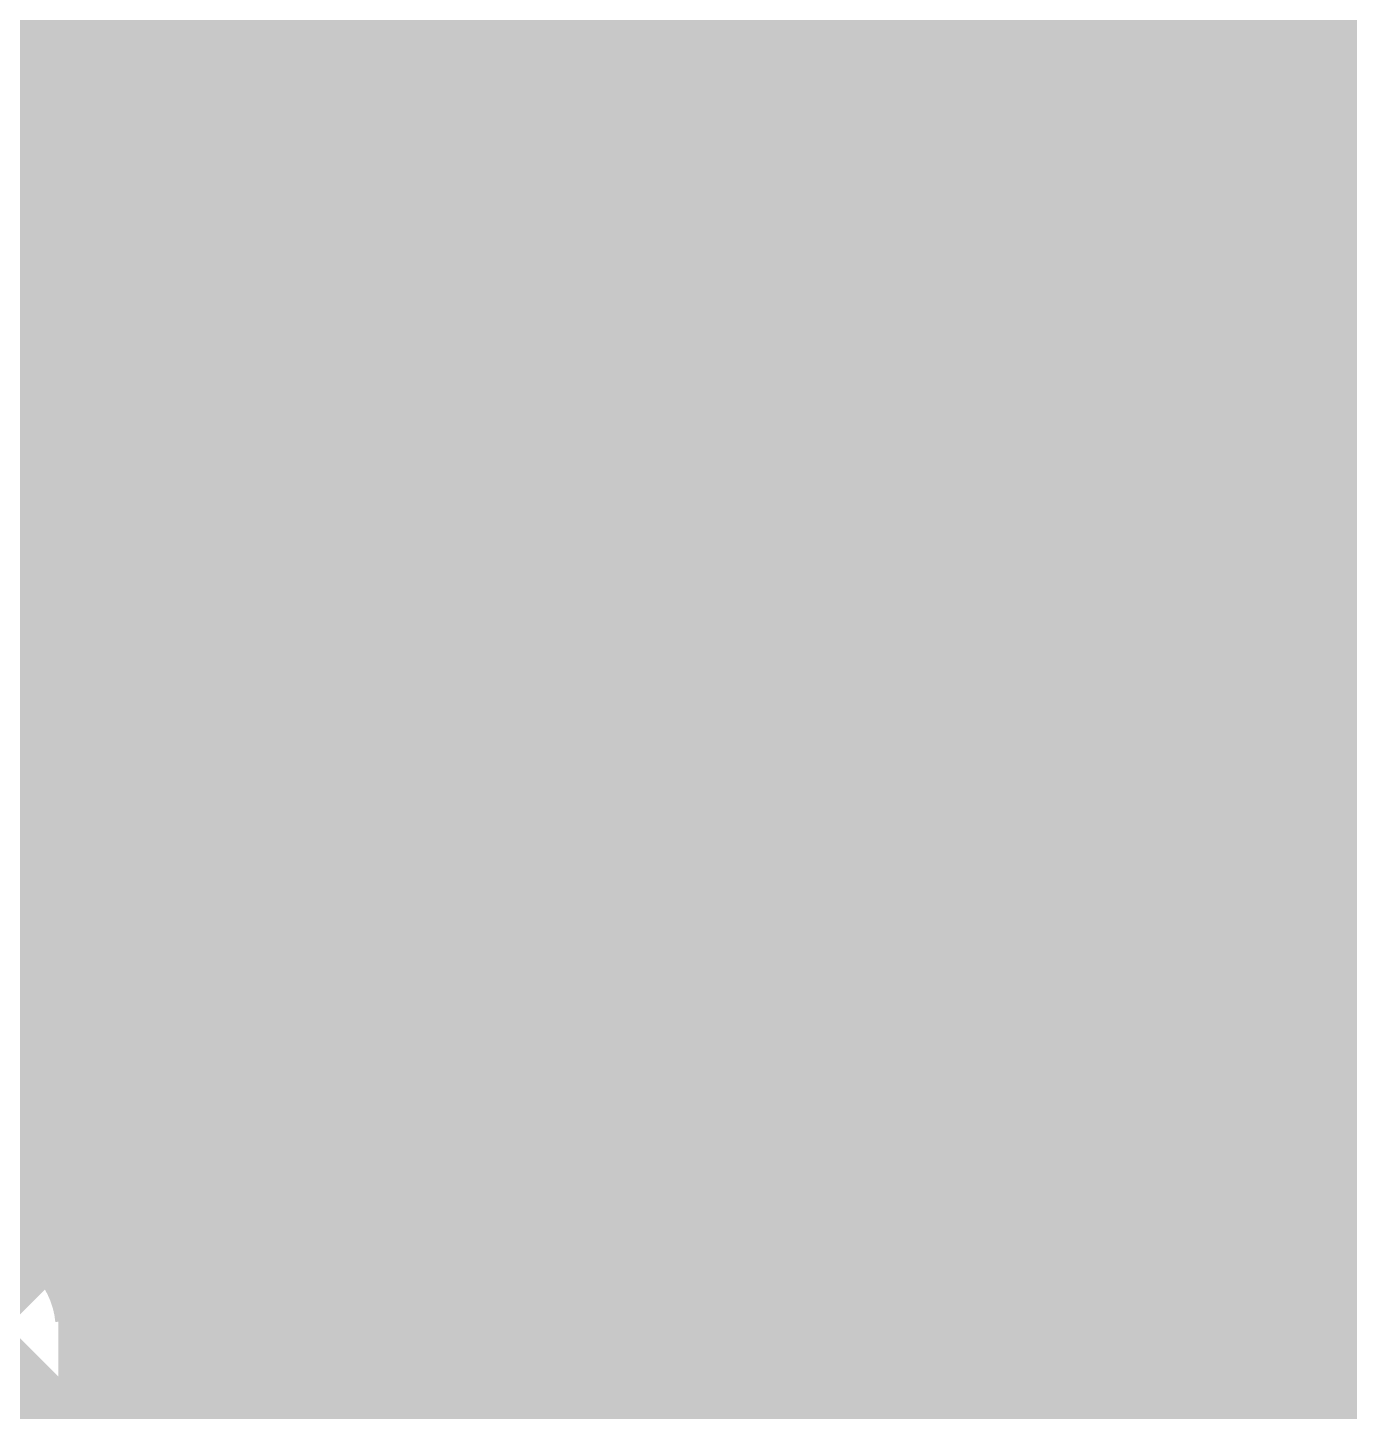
# Model space of a CAD drawing. Extents: x -11 to 221, y -93 to 178.
# Drawn here: x 28.19 to 36.64, y 55.74 to 64.58 of the extents above; entities that cross this region are included whole.
import ezdxf

# ---------------------------------------------------------------- set-up
doc = ezdxf.new("R2010")
doc.units = 0
doc.header["$MEASUREMENT"] = 0
doc.layers.get('0').update_dxf_attribs({"linetype": 'CONTINUOUS'})
for name, color, linetype in [('26-349-0_BOT', 7, 'CONTINUOUS'), ('26-349-0_DRD', 7, 'CONTINUOUS'), ('26-349-0_DRL', 2, 'CONTINUOUS'), ('26-349-0_IN1', 3, 'CONTINUOUS'), ('26-349-0_IN2', 5, 'CONTINUOUS'), ('26-349-0_SMB', 10, 'CONTINUOUS'), ('26-349-0_SMT', 14, 'CONTINUOUS'), ('26-349-0_SPT', 9, 'CONTINUOUS'), ('26-349-0_SST', 12, 'CONTINUOUS'), ('26-349-0_TOP', 11, 'CONTINUOUS'), ('THRUHOLE_TAP', 15, 'CONTINUOUS')]:
    doc.layers.add(name, color=color, linetype=linetype)

# ---------------------------------------------------------------- blocks, each defined once
blk = doc.blocks.new('ROUND_82')
at = {"const_width": 0.29972}
blk.add_lwpolyline([(-0.14986, 0, 1), (0.14986, 0, 1)], format="xyb", close=True, dxfattribs=at)
blk = doc.blocks.new('ROUND_102')
at = {"const_width": 0.10033}
blk.add_lwpolyline([(-0.050164, 0, 1), (0.050164, 0, 1)], format="xyb", close=True, dxfattribs=at)
blk = doc.blocks.new('RECTANGLE_5')
blk.add_solid([(0.63627, 0.51308), (0.63627, -0.51308), (-0.63627, 0.51308), (-0.63627, -0.51308)])
blk = doc.blocks.new('OBLONG_53')
at = {"const_width": 0.65024}
blk.add_lwpolyline([(0, 0.50038), (0, -0.50038)], dxfattribs=at)
at = {"const_width": 0.32512}
for points in [[(-0.16256, 0.50038, 1), (0.16256, 0.50038, 1)], [(-0.16256, -0.50038, 1), (0.16256, -0.50038, 1)]]:
    blk.add_lwpolyline(points, format="xyb", close=True, dxfattribs=at)
blk = doc.blocks.new('OBLONG_62')
at = {"const_width": 0.29972}
blk.add_lwpolyline([(0.44958, 0), (-0.44958, 0)], dxfattribs=at)
at = {"const_width": 0.14986}
for points in [[(-0.52451, 0, 1), (-0.37465, 0, 1)], [(0.37465, 0, 1), (0.52451, 0, 1)]]:
    blk.add_lwpolyline(points, format="xyb", close=True, dxfattribs=at)
blk = doc.blocks.new('ROUND_78')
at = {"const_width": 0.29972}
blk.add_lwpolyline([(-0.14986, 0, 1), (0.14986, 0, 1)], format="xyb", close=True, dxfattribs=at)
blk = doc.blocks.new('ROUND_88')
at = {"const_width": 0.10033}
blk.add_lwpolyline([(-0.050164, 0, 1), (0.050164, 0, 1)], format="xyb", close=True, dxfattribs=at)

msp = doc.modelspace()

# ---------------------------------------------------------------- linework, layer by layer
at = {"layer": '26-349-0_BOT'}
for points, const_width in [([(31.5468, 97.409), (31.5468, 50.61458)], 0.254), ([(31.7754, 97.409), (31.7754, 50.55108)], 0.254), ([(32.004, 97.409), (32.004, 50.35804)], 0.254), ([(32.2326, 97.409), (32.2326, 50.36312)], 0.254), ([(32.4612, 97.409), (32.4612, 50.38598)], 0.254), ([(32.6898, 97.409), (32.6898, 50.32248)], 0.254), ([(32.9184, 97.409), (32.9184, 50.12944)], 0.254), ([(33.147, 97.409), (33.147, 50.21072)], 0.254), ([(33.3756, 97.409), (33.3756, 50.4952)], 0.254), ([(33.6042, 97.409), (33.6042, 50.67046)], 0.254), ([(33.8328, 97.409), (33.8328, 50.77968)], 0.254), ([(34.0614, 97.409), (34.0614, 50.84064)], 0.254), ([(34.29, 97.409), (34.29, 50.86096)], 0.254), ([(34.5186, 97.409), (34.5186, 50.84064)], 0.254), ([(34.7472, 97.409), (34.7472, 50.77968)], 0.254), ([(34.9758, 97.409), (34.9758, 50.67046)], 0.254), ([(35.2044, 97.409), (35.2044, 50.4952)], 0.254), ([(28.1178, 75.8825), (28.1178, 56.83758)], 0.254), ([(31.3182, 75.946), (31.3182, 50.59172)], 0.254), ([(28.3464, 75.57008), (28.3464, 56.66486)], 0.254), ([(31.0896, 75.60818), (31.0896, 50.46726)], 0.254), ([(28.575, 75.35672), (28.575, 56.2356)], 0.254), ([(30.861, 75.38466), (30.861, 40.513)], 0.254), ([(28.8036, 75.20432), (28.8036, 56.007)], 0.254), ([(30.6324, 75.22464), (30.6324, 40.513)], 0.254), ([(29.0322, 75.09764), (29.0322, 55.74792)], 0.254), ([(30.4038, 75.11034), (30.4038, 40.513)], 0.254), ([(29.2608, 75.02398), (29.2608, 40.513)], 0.254), ([(30.1752, 75.03414), (30.1752, 40.513)], 0.254), ([(35.433, 75.0697), (35.433, 50.21072)], 0.254), ([(35.6616, 75.0697), (35.6616, 50.165)], 0.254), ([(35.8902, 75.0697), (35.8902, 50.4698)], 0.254), ([(36.1188, 75.0697), (36.1188, 50.65268)], 0.254), ([(36.3474, 75.0697), (36.3474, 50.76952)], 0.254), ([(36.576, 75.0697), (36.576, 50.83556)], 0.254), ([(29.4894, 74.98334), (29.4894, 40.513)], 0.254), ([(29.718, 74.97064), (29.718, 40.513)], 0.254), ([(29.9466, 74.98588), (29.9466, 40.513)], 0.254), ([(56.7563, 64.516), (23.86584, 64.516)], 0.254), ([(56.7563, 64.2874), (24.0538, 64.2874)], 0.254), ([(56.2229, 64.0588), (24.17572, 64.0588)], 0.254), ([(55.97906, 63.8302), (24.25192, 63.8302)], 0.254), ([(55.8927, 63.6016), (24.28494, 63.6016)], 0.254), ([(55.89778, 63.373), (24.28494, 63.373)], 0.254), ([(55.9943, 63.1444), (24.2443, 63.1444)], 0.254), ([(56.27878, 62.9158), (24.16556, 62.9158)], 0.254), ([(56.7563, 62.6872), (24.03602, 62.6872)], 0.254), ([(56.7563, 62.4586), (23.84044, 62.4586)], 0.254), ([(56.7563, 62.23), (23.51786, 62.23)], 0.254), ([(56.7563, 62.0014), (17.145, 62.0014)], 0.254), ([(56.7563, 61.7728), (17.145, 61.7728)], 0.254), ([(56.7563, 61.5442), (17.145, 61.5442)], 0.254), ([(56.7563, 61.3156), (17.145, 61.3156)], 0.254), ([(56.7563, 61.087), (17.145, 61.087)], 0.254), ([(56.7563, 60.8584), (17.145, 60.8584)], 0.254), ([(56.7563, 60.6298), (17.145, 60.6298)], 0.254), ([(56.7563, 60.4012), (26.2128, 60.4012)], 0.254), ([(56.7563, 60.1726), (26.36774, 60.1726)], 0.254), ([(56.7563, 59.944), (26.41092, 59.944)], 0.254), ([(56.7563, 59.7154), (26.36774, 59.7154)], 0.254), ([(56.7563, 59.4868), (26.2128, 59.4868)], 0.254), ([(56.7563, 59.2582), (17.145, 59.2582)], 0.254), ([(56.7563, 59.0296), (17.145, 59.0296)], 0.254), ([(56.7563, 58.801), (17.145, 58.801)], 0.254), ([(56.7563, 58.5724), (17.145, 58.5724)], 0.254), ([(56.7563, 58.3438), (17.145, 58.3438)], 0.254), ([(56.7563, 58.1152), (17.145, 58.1152)], 0.254), ([(56.7563, 57.8866), (17.145, 57.8866)], 0.254), ([(56.7563, 57.658), (17.145, 57.658)], 0.254), ([(56.7563, 57.4294), (17.145, 57.4294)], 0.254), ([(56.7563, 57.2008), (17.145, 57.2008)], 0.254), ([(56.7563, 56.9722), (17.145, 56.9722)], 0.254), ([(56.7563, 56.7436), (28.26766, 56.7436)], 0.254), ([(56.7563, 56.515), (28.44038, 56.515)], 0.254), ([(27.8638, 56.261), (27.8638, 56.2102), (28.575, 55.499), (28.575, 49.911)], 0.381), ([(28.49118, 56.31942), (28.93568, 55.87238)], 0.254), ([(53.76672, 56.2864), (28.5242, 56.2864)], 0.254), ([(53.55082, 56.0578), (28.7528, 56.0578)], 0.254), ([(53.47716, 55.8292), (28.97632, 55.8292)], 0.254)]:
    msp.add_lwpolyline(points, dxfattribs=dict(at, const_width=const_width))
at = {"layer": '26-349-0_BOT', "const_width": 0.254}
for points in [[(28.49118, 56.31942, 0.3872725), (27.8638, 56.89092)], [(29.0957, 55.499, 0.1989124), (28.94319, 55.86719)], [(29.0957, 55.499, 0.1989124), (28.94319, 55.86719)]]:
    msp.add_lwpolyline(points, format="xyb", dxfattribs=at)
at = {"layer": '26-349-0_DRD', "const_width": 0.254}
for points in [[(31.115, 66.929), (31.115, 64.389)], [(33.655, 66.929), (31.115, 64.389)], [(33.655, 64.389), (31.115, 66.929)], [(33.655, 64.389), (33.655, 66.929)], [(29.845, 65.532), (27.305, 62.992)], [(29.845, 62.992), (27.305, 65.532)], [(29.845, 65.532), (27.305, 62.992)], [(29.845, 62.992), (27.305, 65.532)], [(29.845, 62.992), (29.845, 65.532)], [(29.845, 62.992), (29.845, 65.532)], [(31.115, 64.389), (33.655, 64.389)], [(27.305, 62.992), (29.845, 62.992)], [(27.305, 62.992), (29.845, 62.992)], [(32.131, 62.484), (32.131, 59.944)], [(34.671, 62.484), (32.131, 62.484)], [(34.671, 62.484), (32.131, 59.944)], [(34.671, 59.944), (32.131, 62.484)], [(34.671, 59.944), (34.671, 62.484)], [(32.131, 59.944), (34.671, 59.944)], [(32.766, 59.817), (32.766, 57.277)], [(35.306, 59.817), (32.766, 59.817)], [(35.306, 59.817), (32.766, 57.277)], [(35.306, 57.277), (32.766, 59.817)], [(35.306, 57.277), (35.306, 59.817)], [(33.655, 56.388), (31.115, 58.928), (31.115, 56.388)], [(31.115, 58.928), (31.115, 56.388)], [(33.655, 58.928), (31.115, 58.928)], [(33.655, 58.928), (31.115, 56.388)], [(33.655, 58.928), (31.115, 58.928)], [(33.655, 58.928), (31.115, 56.388)], [(33.655, 56.388), (31.115, 58.928)], [(33.655, 56.388), (33.655, 58.928)], [(33.655, 56.388), (33.655, 58.928)], [(29.1338, 57.531), (26.5938, 57.531)], [(29.1338, 57.531), (26.5938, 54.991)], [(29.1338, 54.991), (26.5938, 57.531)], [(29.1338, 54.991), (29.1338, 57.531)], [(32.766, 57.277), (35.306, 57.277)], [(31.115, 56.388), (33.655, 56.388)], [(31.115, 56.388), (33.655, 56.388)]]:
    msp.add_lwpolyline(points, dxfattribs=at)
at = {"layer": '26-349-0_IN1', "const_width": 0.254}
for points in [[(27.8892, 64.008, 0.3137501), (28.575, 63.53048)], [(28.575, 63.53048, 0.3137507), (29.2608, 64.008)], [(33.401, 61.94552, 0.4142136), (32.66948, 61.214)], [(34.13252, 61.214, 0.4142136), (33.401, 61.94552)], [(32.66948, 61.214, 0.4142136), (33.401, 60.48248)], [(33.401, 60.48248, 0.4142136), (34.13252, 61.214)], [(34.036, 59.27852, 0.4142136), (33.30448, 58.547)], [(34.76752, 58.547, 0.4142136), (34.036, 59.27852)], [(33.30448, 58.547, 0.4142136), (34.036, 57.81548)], [(34.036, 57.81548, 0.4142136), (34.76752, 58.547)], [(32.385, 58.38952, 0.4142136), (31.65348, 57.658)], [(32.385, 58.38952, 0.4142136), (31.65348, 57.658)], [(33.11652, 57.658, 0.4142136), (32.385, 58.38952)], [(33.11652, 57.658, 0.4142136), (32.385, 58.38952)], [(31.65348, 57.658, 0.4142136), (32.385, 56.92648)], [(31.65348, 57.658, 0.4142136), (32.385, 56.92648)], [(32.385, 56.92648, 0.4142136), (33.11652, 57.658)], [(32.385, 56.92648, 0.4142136), (33.11652, 57.658)], [(28.59532, 56.261, 0.4142136), (27.8638, 56.99252)], [(27.8638, 55.52948, 0.4142136), (28.59532, 56.261)]]:
    msp.add_lwpolyline(points, format="xyb", dxfattribs=at)
for points in [[(29.2354, 63.94704), (29.2354, 50.22596)], [(45.212, 64.008), (29.2608, 64.008)], [(29.464, 64.008), (29.464, 42.545)], [(29.6926, 64.008), (29.6926, 42.545)], [(29.9212, 64.008), (29.9212, 42.545)], [(30.1498, 64.008), (30.1498, 42.545)], [(30.3784, 64.008), (30.3784, 42.545)], [(30.607, 64.008), (30.607, 42.545)], [(30.8356, 64.008), (30.8356, 42.545)], [(31.0642, 64.008), (31.0642, 42.545)], [(31.2928, 64.008), (31.2928, 42.545)], [(31.5214, 64.008), (31.5214, 42.545)], [(31.75, 64.008), (31.75, 58.02122)], [(31.9786, 64.008), (31.9786, 58.26506)], [(32.2072, 64.008), (32.2072, 58.36666)], [(32.4358, 64.008), (32.4358, 58.38698)], [(32.6644, 64.008), (32.6644, 58.33364)], [(32.893, 64.008), (32.893, 61.73978)], [(33.1216, 64.008), (33.1216, 61.88964)], [(33.3502, 64.008), (33.3502, 61.94298)], [(33.5788, 64.008), (33.5788, 61.92266)], [(33.8074, 64.008), (33.8074, 61.82106)], [(34.036, 64.008), (34.036, 61.57722)], [(34.2646, 64.008), (34.2646, 59.24042)], [(34.4932, 64.008), (34.4932, 59.1185)], [(34.7218, 64.008), (34.7218, 58.801)], [(34.9504, 64.008), (34.9504, 50.8)], [(35.179, 64.008), (35.179, 50.65268)], [(35.4076, 64.008), (35.4076, 50.42408)], [(35.6362, 64.008), (35.6362, 50.31994)], [(35.8648, 64.008), (35.8648, 50.58664)], [(36.0934, 64.008), (36.0934, 50.75682)], [(36.322, 64.008), (36.322, 50.86858)], [(36.5506, 64.008), (36.5506, 50.93462)], [(49.657, 63.8048), (29.1465, 63.8048)], [(28.0924, 63.71082), (28.0924, 56.95442)], [(29.0068, 63.67018), (29.0068, 50.50028)], [(28.321, 63.5762), (24.38908, 63.5762)], [(28.321, 63.5762), (28.321, 56.8325)], [(28.5496, 63.53048), (28.5496, 56.515)], [(28.7782, 63.55842), (28.7782, 50.61204)], [(49.657, 63.5762), (28.829, 63.5762)], [(49.657, 63.3476), (24.384, 63.3476)], [(49.657, 63.119), (24.34336, 63.119)], [(49.657, 62.8904), (24.26462, 62.8904)], [(49.657, 62.6618), (24.1427, 62.6618)], [(49.657, 62.4332), (23.95982, 62.4332)], [(49.657, 62.2046), (23.67788, 62.2046)], [(49.657, 61.976), (23.0124, 61.976)], [(32.90062, 61.7474), (18.034, 61.7474)], [(49.657, 61.7474), (33.90138, 61.7474)], [(32.73552, 61.5188), (18.034, 61.5188)], [(49.657, 61.5188), (34.06648, 61.5188)], [(32.67202, 61.2902), (18.034, 61.2902)], [(49.657, 61.2902), (34.12744, 61.2902)], [(32.68472, 61.0616), (18.034, 61.0616)], [(40.87114, 61.0616), (34.11728, 61.0616)], [(34.036, 60.85078), (34.036, 59.27852)], [(32.77616, 60.833), (18.034, 60.833)], [(40.65016, 60.833), (34.02584, 60.833)], [(32.893, 60.68822), (32.893, 58.18378)], [(32.99714, 60.6044), (18.034, 60.6044)], [(40.55872, 60.6044), (33.80486, 60.6044)], [(33.8074, 60.6044), (33.8074, 59.24042)], [(33.1216, 60.53836), (33.1216, 50.35804)], [(33.3502, 60.48502), (33.3502, 58.801)], [(33.5788, 60.5028), (33.5788, 59.1185)], [(40.54602, 60.3758), (18.034, 60.3758)], [(40.60952, 60.1472), (18.034, 60.1472)], [(40.77462, 59.9186), (18.034, 59.9186)], [(49.657, 59.69), (18.034, 59.69)], [(49.657, 59.4614), (18.034, 59.4614)], [(33.782, 59.2328), (18.034, 59.2328)], [(49.657, 59.2328), (34.29, 59.2328)], [(33.4645, 59.0042), (18.034, 59.0042)], [(42.74058, 59.0042), (34.6075, 59.0042)], [(33.34004, 58.7756), (18.034, 58.7756)], [(42.53992, 58.7756), (34.72942, 58.7756)], [(33.30448, 58.547), (18.034, 58.547)], [(39.38778, 58.547), (34.76752, 58.547)], [(32.07004, 58.3184), (18.034, 58.3184)], [(33.34004, 58.3184), (32.69996, 58.3184)], [(33.3502, 58.293), (33.3502, 50.6095)], [(34.7218, 58.293), (34.7218, 50.89398)], [(39.1414, 58.3184), (34.72942, 58.3184)], [(31.79318, 58.0898), (18.034, 58.0898)], [(33.4645, 58.0898), (32.97428, 58.0898)], [(39.0398, 58.0898), (34.6075, 58.0898)], [(33.5788, 57.9755), (33.5788, 50.77206)], [(34.4932, 57.9755), (34.4932, 50.94732)], [(31.68142, 57.8612), (18.034, 57.8612)], [(33.782, 57.8612), (33.08604, 57.8612)], [(33.8074, 57.85104), (33.8074, 50.87874)], [(34.2646, 57.85104), (34.2646, 50.96002)], [(39.02202, 57.8612), (34.29, 57.8612)], [(34.036, 57.81548), (34.036, 50.9397)], [(31.65348, 57.6326), (18.034, 57.6326)], [(39.07536, 57.6326), (33.11652, 57.6326)], [(31.6992, 57.404), (18.034, 57.404)], [(39.22522, 57.404), (33.0708, 57.404)], [(31.75, 57.29478), (31.75, 42.545)], [(31.83382, 57.1754), (18.034, 57.1754)], [(32.893, 57.13222), (32.893, 49.84242)], [(49.657, 57.1754), (32.93364, 57.1754)], [(31.9786, 57.0484), (31.9786, 42.545)], [(32.21228, 56.9468), (28.1178, 56.9468)], [(32.2072, 56.9468), (32.2072, 42.545)], [(49.657, 56.9468), (32.55518, 56.9468)], [(32.6644, 56.98236), (32.6644, 42.545)], [(32.4358, 56.92902), (32.4358, 42.545)], [(49.657, 56.7182), (28.4353, 56.7182)], [(49.657, 56.4896), (28.55722, 56.4896)], [(49.657, 56.261), (28.59532, 56.261)], [(28.5496, 56.007), (28.5496, 50.64252)], [(49.657, 56.0324), (28.55722, 56.0324)], [(49.657, 55.8038), (28.4353, 55.8038)], [(28.321, 55.6895), (28.321, 50.5968)]]:
    msp.add_lwpolyline(points, dxfattribs=at)
at = {"layer": '26-349-0_SMB', "const_width": 0.254}
for points in [[(28.1432, 96.647), (28.1432, 57.531)], [(28.3718, 96.647), (28.3718, 57.531)], [(28.6004, 96.647), (28.6004, 57.531)], [(28.829, 96.647), (28.829, 57.531)], [(29.0576, 96.647), (29.0576, 57.531)], [(29.2862, 96.647), (29.2862, 51.308)], [(29.5148, 96.647), (29.5148, 51.308)], [(29.7434, 96.647), (29.7434, 51.308)], [(29.972, 96.647), (29.972, 51.308)], [(30.2006, 96.647), (30.2006, 51.308)], [(30.4292, 96.647), (30.4292, 51.308)], [(30.6578, 96.647), (30.6578, 51.308)], [(30.8864, 96.647), (30.8864, 51.308)], [(31.115, 96.647), (31.115, 51.308)], [(31.3436, 96.647), (31.3436, 51.308)], [(31.5722, 96.647), (31.5722, 51.308)], [(31.8008, 96.647), (31.8008, 51.308)], [(32.0294, 96.647), (32.0294, 51.308)], [(32.258, 96.647), (32.258, 51.308)], [(32.4866, 96.647), (32.4866, 51.308)], [(32.7152, 96.647), (32.7152, 51.308)], [(32.9438, 96.647), (32.9438, 51.308)], [(33.1724, 96.647), (33.1724, 51.308)], [(33.401, 96.647), (33.401, 51.308)], [(33.6296, 96.647), (33.6296, 51.308)], [(33.8582, 96.647), (33.8582, 51.308)], [(34.0868, 96.647), (34.0868, 51.308)], [(34.3154, 96.647), (34.3154, 51.308)], [(34.544, 96.647), (34.544, 51.308)], [(34.7726, 96.647), (34.7726, 51.308)], [(35.0012, 74.041), (35.0012, 51.308)], [(35.2298, 74.041), (35.2298, 51.308)], [(35.4584, 74.041), (35.4584, 51.308)], [(35.687, 74.041), (35.687, 51.308)], [(35.9156, 74.041), (35.9156, 51.308)], [(36.1442, 74.041), (36.1442, 51.308)], [(36.3728, 74.041), (36.3728, 51.308)], [(36.6014, 74.041), (36.6014, 51.308)], [(55.626, 64.6684), (17.526, 64.6684)], [(55.626, 64.4398), (17.526, 64.4398)], [(55.626, 64.2112), (17.526, 64.2112)], [(55.626, 63.9826), (17.526, 63.9826)], [(55.626, 63.754), (17.526, 63.754)], [(55.626, 63.5254), (17.526, 63.5254)], [(55.626, 63.2968), (17.526, 63.2968)], [(55.626, 63.0682), (17.526, 63.0682)], [(55.626, 62.8396), (17.526, 62.8396)], [(55.626, 62.611), (17.526, 62.611)], [(55.626, 62.3824), (17.526, 62.3824)], [(55.626, 62.1538), (17.526, 62.1538)], [(55.626, 61.9252), (17.526, 61.9252)], [(55.626, 61.6966), (17.526, 61.6966)], [(55.626, 61.468), (17.526, 61.468)], [(55.626, 61.2394), (17.526, 61.2394)], [(55.626, 61.0108), (17.526, 61.0108)], [(55.626, 60.7822), (26.924, 60.7822)], [(55.626, 60.5536), (26.924, 60.5536)], [(55.626, 60.325), (26.924, 60.325)], [(55.626, 60.0964), (26.924, 60.0964)], [(55.626, 59.8678), (26.924, 59.8678)], [(55.626, 59.6392), (26.924, 59.6392)], [(55.626, 59.4106), (26.924, 59.4106)], [(55.626, 59.182), (26.924, 59.182)], [(55.626, 58.9534), (26.924, 58.9534)], [(55.626, 58.7248), (26.924, 58.7248)], [(55.626, 58.4962), (26.924, 58.4962)], [(55.626, 58.2676), (26.924, 58.2676)], [(55.626, 58.039), (26.924, 58.039)], [(55.626, 57.8104), (26.924, 57.8104)], [(55.626, 57.5818), (26.924, 57.5818)], [(29.21, 57.531), (26.924, 57.531)], [(29.21, 57.531), (29.21, 51.308)], [(55.626, 57.3532), (29.21, 57.3532)], [(55.626, 57.1246), (29.21, 57.1246)], [(55.626, 56.896), (29.21, 56.896)], [(51.943, 56.6674), (29.21, 56.6674)], [(51.943, 56.4388), (29.21, 56.4388)], [(51.943, 56.2102), (29.21, 56.2102)], [(51.943, 55.9816), (29.21, 55.9816)], [(51.943, 55.753), (29.21, 55.753)]]:
    msp.add_lwpolyline(points, dxfattribs=at)
at = {"layer": '26-349-0_SST'}
for points, const_width in [([(27.25166, 64.48044), (27.4193, 64.59982), (27.58948, 64.65824), (27.9273, 64.65824), (28.09748, 64.59982), (28.26766, 64.48044), (28.26766, 64.36106), (28.09748, 64.24422), (27.9273, 64.18326), (27.58948, 64.18326), (27.4193, 64.24422), (27.25166, 64.36106), (27.25166, 64.48044)], 0.1524), ([(32.91332, 64.08674), (32.91332, 64.56172), (33.5915, 64.08674), (33.75914, 64.08674), (33.92932, 64.14516), (33.92932, 64.50076), (33.75914, 64.56172)], 0.1524), ([(27.686, 64.008), (27.686, 60.452), (29.464, 60.452), (29.464, 64.008), (27.686, 64.008)], 0.1524), ([(32.004, 60.452), (32.004, 64.008), (30.226, 64.008), (30.226, 60.452), (32.004, 60.452)], 0.1524), ([(32.43834, 62.611), (32.26816, 62.67196), (32.26816, 63.02756), (32.43834, 63.08598), (33.11652, 63.08598), (33.28416, 63.02756), (33.28416, 62.67196), (33.11652, 62.611)], 0.1524), ([(32.26816, 61.89218), (32.26816, 62.1284)], 0.1524), ([(32.26816, 62.01156), (33.28416, 62.01156), (33.11652, 62.1284)], 0.1524), ([(32.77616, 61.1124), (32.77616, 61.468), (32.94634, 61.52896), (33.11652, 61.52896), (33.28416, 61.468), (33.28416, 61.1124), (33.11652, 61.05398), (32.94634, 61.05398), (32.26816, 61.2902)], 0.1524), ([(39.87546, 54.31028), (36.47948, 54.31028), (36.47948, 58.90514), (40.27678, 58.90514), (40.27678, 54.70906), (39.87546, 54.31028)], 0.20066), ([(30.85846, 57.74436), (30.61208, 57.74436)], 0.1524), ([(30.62986, 57.75452), (30.62986, 57.39638)], 0.1524), ([(30.76702, 57.78246), (30.76702, 57.37098)], 0.1524), ([(30.90418, 57.69864), (30.90418, 57.45226)], 0.1524), ([(30.94228, 57.6072), (30.52826, 57.6072)], 0.1524), ([(30.91434, 57.47004), (30.5562, 57.47004)], 0.1524), ([(30.861, 56.515), (30.861, 53.467), (25.273, 53.467), (25.273, 57.277), (30.099, 57.277), (30.861, 56.515)], 0.1524), ([(31.496, 57.023), (31.496, 53.467), (33.274, 53.467), (33.274, 57.023), (31.496, 57.023)], 0.1524), ([(33.7693, 55.95366), (33.60166, 56.01462), (33.60166, 56.37022), (33.7693, 56.42864), (34.44748, 56.42864), (34.61766, 56.37022), (34.61766, 56.01462), (34.44748, 55.95366)], 0.1524)]:
    msp.add_lwpolyline(points, dxfattribs=dict(at, const_width=const_width))
at = {"layer": '26-349-0_SST', "const_width": 0.1524}
for points in [[(30.73654, 57.785, 0.4142136), (30.52826, 57.57672)], [(30.94482, 57.57672, 0.4142136), (30.73654, 57.785)], [(30.52826, 57.57672, 0.4142136), (30.73654, 57.36844)], [(30.73654, 57.36844, 0.4142136), (30.94482, 57.57672)]]:
    msp.add_lwpolyline(points, format="xyb", dxfattribs=at)
at = {"layer": '26-349-0_TOP'}
for points, const_width in [([(33.8328, 71.22668), (33.8328, 63.8683)], 0.254), ([(34.0614, 71.22668), (34.0614, 63.8683)], 0.254), ([(31.0896, 66.41846), (31.0896, 64.65824)], 0.254), ([(31.3182, 66.41846), (31.3182, 64.42964)], 0.254), ([(31.5468, 66.41846), (31.5468, 64.20104)], 0.254), ([(31.7754, 66.41846), (31.7754, 64.19088)], 0.254), ([(32.004, 66.41846), (32.004, 64.19088)], 0.254), ([(32.2326, 66.41846), (32.2326, 63.8683)], 0.254), ([(32.4612, 66.41846), (32.4612, 63.8683)], 0.254), ([(32.6898, 66.41846), (32.6898, 63.8683)], 0.254), ([(32.9184, 66.41846), (32.9184, 63.8683)], 0.254), ([(33.147, 66.41846), (33.147, 63.8683)], 0.254), ([(33.3756, 66.41846), (33.3756, 63.8683)], 0.254), ([(33.6042, 66.41846), (33.6042, 63.8683)], 0.254), ([(34.29, 66.41846), (34.29, 63.8683)], 0.254), ([(34.5186, 66.41846), (34.5186, 63.8683)], 0.254), ([(34.7472, 66.41846), (34.7472, 63.83274)], 0.254), ([(34.9758, 66.41846), (34.9758, 63.69304)], 0.254), ([(35.12058, 66.23558), (36.7665, 64.58966)], 0.254), ([(35.2044, 66.14922), (35.2044, 63.46444)], 0.254), ([(35.433, 65.92062), (35.433, 63.23584)], 0.254), ([(35.6616, 65.69202), (35.6616, 63.00724)], 0.254), ([(30.28442, 65.46342), (31.54934, 64.1985)], 0.254), ([(35.8902, 65.46342), (35.8902, 62.77864)], 0.254), ([(36.1188, 65.23482), (36.1188, 62.55004)], 0.254), ([(31.115, 63.246), (31.115, 63.754), (29.845, 65.024), (27.686, 65.024), (26.035, 63.373), (26.035, 63.246)], 0.381), ([(36.3474, 65.00622), (36.3474, 62.32144)], 0.254), ([(36.576, 64.77762), (36.576, 62.09284)], 0.254), ([(36.85032, 64.516), (31.23184, 64.516)], 0.254), ([(29.58592, 64.4017), (27.94254, 64.4017)], 0.254), ([(28.1178, 64.4017), (28.1178, 64.19088)], 0.254), ([(28.3464, 64.4017), (28.3464, 64.19088)], 0.254), ([(28.575, 64.4017), (28.575, 64.19088)], 0.254), ([(28.8036, 64.4017), (28.8036, 64.19088)], 0.254), ([(29.0322, 64.4017), (29.0322, 64.19088)], 0.254), ([(29.2608, 64.4017), (29.2608, 64.19088)], 0.254), ([(29.4894, 64.4017), (29.4894, 64.19088)], 0.254), ([(29.58592, 64.4017), (30.04566, 63.94196)], 0.254), ([(29.70022, 64.2874), (27.82824, 64.2874)], 0.254), ([(28.575, 63.246), (28.575, 64.262)], 0.381), ([(28.575, 63.246), (28.575, 64.262)], 0.381), ([(44.86402, 64.2874), (31.46044, 64.2874)], 0.254), ([(29.718, 64.26962), (29.718, 59.66714)], 0.254), ([(29.64434, 64.19088), (27.73172, 64.19088)], 0.254), ([(28.575, 64.19088), (28.575, 63.246)], 0.254), ([(29.64434, 64.19088), (29.64434, 62.30112)], 0.254), ([(31.55696, 64.19088), (31.55443, 64.19343)], 0.254), ([(32.18434, 64.19088), (31.55696, 64.19088)], 0.254), ([(32.18434, 64.19088), (32.18434, 63.8683)], 0.254), ([(29.92882, 64.0588), (29.64434, 64.0588)], 0.254), ([(29.9466, 64.04102), (29.9466, 59.66968)], 0.254), ([(44.86402, 64.0588), (32.18434, 64.0588)], 0.254), ([(30.04566, 63.94196), (30.04566, 62.30112)], 0.254), ([(34.544, 63.8683), (32.18434, 63.8683)], 0.254), ([(30.04566, 63.8302), (29.64434, 63.8302)], 0.254), ([(44.86402, 63.8302), (34.75736, 63.8302)], 0.254), ([(34.98342, 63.68542), (38.02634, 60.6425)], 0.254), ([(30.04566, 63.6016), (29.64434, 63.6016)], 0.254), ([(44.86402, 63.6016), (35.06724, 63.6016)], 0.254), ([(30.04566, 63.373), (29.64434, 63.373)], 0.254), ([(44.86402, 63.373), (35.29584, 63.373)], 0.254), ([(27.50566, 63.246), (28.575, 63.246)], 0.254), ([(29.64434, 63.246), (28.575, 63.246)], 0.254), ([(28.575, 62.30112), (28.575, 63.246)], 0.254), ([(31.115, 63.246), (34.544, 63.246), (37.592, 60.198), (37.592, 57.785), (39.46652, 55.91048), (41.275, 55.91048)], 0.381), ([(30.04566, 63.1444), (29.64434, 63.1444)], 0.254), ([(44.86402, 63.1444), (35.52444, 63.1444)], 0.254), ([(30.04566, 62.9158), (29.64434, 62.9158)], 0.254), ([(44.86402, 62.9158), (35.75304, 62.9158)], 0.254), ([(30.04566, 62.6872), (29.64434, 62.6872)], 0.254), ([(32.18434, 62.6237), (32.18434, 62.30112)], 0.254), ([(34.28492, 62.6237), (32.18434, 62.6237)], 0.254), ([(32.2326, 62.6237), (32.2326, 57.20588)], 0.254), ([(32.4612, 62.6237), (32.4612, 57.20588)], 0.254), ([(32.6898, 62.6237), (32.6898, 57.20588)], 0.254), ([(32.9184, 62.6237), (32.9184, 57.20588)], 0.254), ([(33.147, 62.6237), (33.147, 57.20588)], 0.254), ([(33.3756, 62.6237), (33.3756, 57.20588)], 0.254), ([(33.6042, 62.6237), (33.6042, 55.2323)], 0.254), ([(33.8328, 62.6237), (33.8328, 55.2323)], 0.254), ([(34.0614, 62.6237), (34.0614, 55.2323)], 0.254), ([(34.28492, 62.6237), (36.9697, 59.93892)], 0.254), ([(34.29, 62.61862), (34.29, 55.2323)], 0.254), ([(44.86402, 62.6872), (35.98164, 62.6872)], 0.254), ([(30.04566, 62.4586), (29.64434, 62.4586)], 0.254), ([(34.45002, 62.4586), (32.18434, 62.4586)], 0.254), ([(45.8216, 62.4586), (36.21024, 62.4586)], 0.254), ([(34.5186, 62.39002), (34.5186, 58.86958)], 0.254), ([(29.64434, 62.30112), (27.50566, 62.30112)], 0.254), ([(28.1178, 62.30112), (28.1178, 62.15888)], 0.254), ([(28.3464, 62.30112), (28.3464, 62.15888)], 0.254), ([(28.575, 62.30112), (28.575, 62.15888)], 0.254), ([(28.8036, 62.30112), (28.8036, 62.15888)], 0.254), ([(29.0322, 62.30112), (29.0322, 62.15888)], 0.254), ([(29.2608, 62.30112), (29.2608, 62.15888)], 0.254), ([(29.4894, 62.30112), (29.4894, 62.15888)], 0.254), ([(32.18434, 62.30112), (30.04566, 62.30112)], 0.254), ([(30.1752, 62.30112), (30.1752, 62.15888)], 0.254), ([(30.4038, 62.30112), (30.4038, 62.15888)], 0.254), ([(30.6324, 62.30112), (30.6324, 62.15888)], 0.254), ([(30.861, 62.30112), (30.861, 62.15888)], 0.254), ([(31.0896, 62.30112), (31.0896, 62.15888)], 0.254), ([(31.3182, 62.30112), (31.3182, 62.15888)], 0.254), ([(31.5468, 62.30112), (31.5468, 62.15888)], 0.254), ([(31.7754, 62.30112), (31.7754, 62.15888)], 0.254), ([(32.004, 62.30112), (32.004, 62.15888)], 0.254), ([(34.67862, 62.23), (24.37384, 62.23)], 0.254), ([(45.8216, 62.23), (36.43884, 62.23)], 0.254), ([(29.64434, 62.15888), (27.50566, 62.15888)], 0.254), ([(29.64434, 62.15888), (29.64434, 60.26912)], 0.254), ([(30.04566, 62.15888), (30.04566, 60.26912)], 0.254), ([(32.18434, 62.15888), (30.04566, 62.15888)], 0.254), ([(31.115, 62.15888), (31.115, 61.214)], 0.254), ([(32.18434, 62.15888), (32.18434, 60.26912)], 0.254), ([(34.7472, 62.16142), (34.7472, 59.04484)], 0.254), ([(30.04566, 62.0014), (29.64434, 62.0014)], 0.254), ([(34.90722, 62.0014), (32.18434, 62.0014)], 0.254), ([(45.8216, 62.0014), (36.66744, 62.0014)], 0.254), ([(34.9758, 61.93282), (34.9758, 59.09056)], 0.254), ([(30.04566, 61.7728), (29.64434, 61.7728)], 0.254), ([(35.13582, 61.7728), (32.18434, 61.7728)], 0.254), ([(35.2044, 61.70422), (35.2044, 59.09056)], 0.254), ([(30.04566, 61.5442), (29.64434, 61.5442)], 0.254), ([(35.36442, 61.5442), (32.18434, 61.5442)], 0.254), ([(35.433, 61.47562), (35.433, 59.09056)], 0.254), ([(30.04566, 61.3156), (29.64434, 61.3156)], 0.254), ([(35.59302, 61.3156), (32.18434, 61.3156)], 0.254), ([(28.575, 61.214), (28.575, 58.42)], 0.381), ([(29.845, 58.42), (29.845, 59.817), (31.115, 61.087), (31.115, 61.214)], 0.381), ([(30.04566, 61.214), (31.115, 61.214)], 0.254), ([(33.401, 61.214), (31.115, 61.214)], 0.381), ([(32.18434, 61.214), (31.115, 61.214)], 0.254), ([(31.115, 60.26912), (31.115, 61.214)], 0.254), ([(35.6616, 61.24702), (35.6616, 59.09056)], 0.254), ([(30.04566, 61.087), (29.64434, 61.087)], 0.254), ([(35.82162, 61.087), (32.18434, 61.087)], 0.254), ([(35.8902, 61.01842), (35.8902, 59.09056)], 0.254), ([(30.04566, 60.8584), (29.64434, 60.8584)], 0.254), ([(36.05022, 60.8584), (32.18434, 60.8584)], 0.254), ([(36.1188, 60.78982), (36.1188, 59.03722)], 0.254), ([(30.04566, 60.6298), (29.64434, 60.6298)], 0.254), ([(36.27882, 60.6298), (32.18434, 60.6298)], 0.254), ([(36.3474, 60.56122), (36.3474, 58.84672)], 0.254), ([(30.04566, 60.4012), (29.64434, 60.4012)], 0.254), ([(36.50742, 60.4012), (32.18434, 60.4012)], 0.254), ([(36.576, 60.33262), (36.576, 50.9397)], 0.254), ([(29.64434, 60.26912), (29.1973, 60.26912)], 0.254), ([(29.1973, 60.26912), (29.1973, 59.34964)], 0.254), ([(29.2608, 60.26912), (29.2608, 59.40044)], 0.254), ([(29.4894, 60.26912), (29.4894, 59.5884)], 0.254), ([(32.18434, 60.26912), (30.04566, 60.26912)], 0.254), ([(30.1752, 60.26912), (30.1752, 59.6011)], 0.254), ([(30.4038, 60.26912), (30.4038, 59.43092)], 0.254), ([(30.6324, 60.26912), (30.6324, 51.72964)], 0.254), ([(30.861, 60.26912), (30.861, 51.50104)], 0.254), ([(31.0896, 60.26912), (31.0896, 51.27244)], 0.254), ([(31.3182, 60.26912), (31.3182, 51.04384)], 0.254), ([(31.5468, 60.26912), (31.5468, 57.20588)], 0.254), ([(31.7754, 60.26912), (31.7754, 57.20588)], 0.254), ([(32.004, 60.26912), (32.004, 57.20588)], 0.254), ([(36.73602, 60.1726), (29.1973, 60.1726)], 0.254), ([(36.96462, 59.944), (29.1973, 59.944)], 0.254), ([(36.9697, 59.7154), (29.1973, 59.7154)], 0.254), ([(29.845, 59.6773), (29.845, 58.42)], 0.254), ([(29.34208, 59.4868), (29.1973, 59.4868)], 0.254), ([(36.9697, 59.4868), (30.34538, 59.4868)], 0.254), ([(36.9697, 59.2582), (30.52064, 59.2582)], 0.254), ([(35.87496, 59.09056), (34.9758, 59.09056)], 0.254), ([(35.42538, 59.09056), (35.42538, 58.5089)], 0.254), ([(34.71418, 59.0296), (30.59176, 59.0296)], 0.254), ([(36.9697, 59.0296), (36.13404, 59.0296)], 0.254), ([(30.60192, 58.92038), (30.60192, 57.91962)], 0.254), ([(34.47034, 58.801), (30.60192, 58.801)], 0.254), ([(36.9697, 58.801), (36.37788, 58.801)], 0.254), ([(34.39668, 58.5724), (30.60192, 58.5724)], 0.254), ([(35.42538, 58.5089), (34.036, 58.5089), (34.036, 58.547)], 0.381), ([(35.42538, 56.56072), (34.036, 56.56072), (34.036, 57.20842), (35.42538, 57.20842), (34.036, 57.20842), (34.036, 57.85866), (35.42538, 57.85866), (34.036, 57.85866), (34.036, 58.5089), (35.42538, 58.5089)], 0.381), ([(36.9697, 58.5724), (36.45154, 58.5724)], 0.254), ([(27.305, 52.324), (27.305, 54.356), (28.575, 55.626), (28.575, 58.42)], 0.381), ([(34.39414, 58.5089), (35.42538, 58.5089)], 0.254), ([(36.45662, 58.5089), (35.42538, 58.5089)], 0.254), ([(29.845, 57.1627), (29.845, 58.42)], 0.254), ([(30.60192, 58.42), (29.845, 58.42)], 0.254), ([(34.417, 58.3438), (30.60192, 58.3438)], 0.254), ([(36.9697, 58.3438), (36.43122, 58.3438)], 0.254), ([(34.45256, 58.1152), (30.60192, 58.1152)], 0.254), ([(36.9697, 58.1152), (36.39566, 58.1152)], 0.254), ([(34.39414, 57.8866), (30.59938, 57.8866)], 0.254), ([(34.39414, 57.85866), (35.42538, 57.85866)], 0.254), ([(36.45662, 57.85866), (35.42538, 57.85866)], 0.254), ([(36.9697, 57.8866), (36.45408, 57.8866)], 0.254), ([(34.4297, 57.658), (30.55366, 57.658)], 0.254), ([(32.385, 57.658), (32.385, 56.261), (32.385, 57.658)], 0.381), ([(36.9824, 57.658), (36.41852, 57.658)], 0.254), ([(29.1973, 57.48782), (29.1973, 55.626)], 0.254), ([(29.26842, 57.4294), (29.1973, 57.4294)], 0.254), ([(29.2608, 57.43956), (29.2608, 53.30444)], 0.254), ([(30.4038, 57.40908), (30.4038, 53.33492)], 0.254), ([(34.43732, 57.4294), (30.42158, 57.4294)], 0.254), ([(37.08146, 57.4294), (36.4109, 57.4294)], 0.254), ([(29.4894, 57.2516), (29.4894, 53.4924)], 0.254), ([(30.1752, 57.2389), (30.1752, 53.5051)], 0.254), ([(29.60878, 57.2008), (29.1973, 57.2008)], 0.254), ([(29.718, 57.17286), (29.718, 53.57114)], 0.254), ([(29.9466, 57.17032), (29.9466, 53.57368)], 0.254), ([(34.39414, 57.2008), (30.08122, 57.2008)], 0.254), ([(31.31566, 57.20588), (31.31566, 55.31612)], 0.254), ([(33.45434, 57.20588), (31.31566, 57.20588)], 0.254), ([(32.385, 57.20588), (32.385, 56.261)], 0.254), ([(33.45434, 57.20588), (33.45434, 55.31612)], 0.254), ([(34.39414, 57.20842), (35.42538, 57.20842)], 0.254), ([(36.45662, 57.20842), (35.42538, 57.20842)], 0.254), ([(37.29482, 57.2008), (36.45408, 57.2008)], 0.254), ([(31.31566, 56.9722), (29.1973, 56.9722)], 0.254), ([(34.4424, 56.9722), (33.45434, 56.9722)], 0.254), ([(37.52342, 56.9722), (36.40582, 56.9722)], 0.254), ([(31.31566, 56.7436), (29.1973, 56.7436)], 0.254), ([(34.42208, 56.7436), (33.45434, 56.7436)], 0.254), ([(37.75202, 56.7436), (36.42614, 56.7436)], 0.254), ([(31.31566, 56.515), (29.1973, 56.515)], 0.254), ([(34.39414, 56.515), (33.45434, 56.515)], 0.254), ([(34.39414, 56.56072), (35.42538, 56.56072)], 0.254), ([(36.45662, 56.56072), (35.42538, 56.56072)], 0.254), ([(37.98062, 56.515), (36.45408, 56.515)], 0.254), ([(31.31566, 56.2864), (29.1973, 56.2864)], 0.254), ([(31.31566, 56.261), (32.385, 56.261)], 0.254), ([(33.45434, 56.261), (32.385, 56.261)], 0.254), ([(32.385, 55.31612), (32.385, 56.261)], 0.254), ([(34.46018, 56.2864), (33.45434, 56.2864)], 0.254), ([(38.20922, 56.2864), (36.38804, 56.2864)], 0.254), ([(31.31566, 56.0578), (29.1973, 56.0578)], 0.254), ([(34.41192, 56.0578), (33.45434, 56.0578)], 0.254), ([(38.43782, 56.0578), (36.4363, 56.0578)], 0.254), ([(31.31566, 55.8292), (29.1973, 55.8292)], 0.254), ([(34.39922, 55.8292), (33.45434, 55.8292)], 0.254), ([(38.66642, 55.8292), (36.449, 55.8292)], 0.254)]:
    msp.add_lwpolyline(points, dxfattribs=dict(at, const_width=const_width))
at = {"layer": '26-349-0_TOP', "const_width": 0.254}
for points in [[(34.98342, 63.68542, 0.1989124), (34.544, 63.86743)], [(29.845, 59.6773, 0.2542319), (29.20978, 59.332)], [(30.60192, 58.92038, 0.4142136), (29.845, 59.6773)], [(34.9758, 59.09056, 0.4142136), (34.39414, 58.5089)], [(36.45662, 58.5089, 0.4142136), (35.87496, 59.09056)], [(34.39414, 58.5089, 0.1493062), (34.4934, 58.18391)], [(36.35502, 58.18378, 0.1499318), (36.45475, 58.5089)], [(34.4932, 58.18378, 0.1493061), (34.3939, 57.85866)], [(36.45662, 57.85866, 0.1499314), (36.35657, 58.18483)], [(29.845, 57.1627, 0.4142136), (30.60192, 57.91962)], [(34.39414, 57.85866, 0.1493062), (34.4934, 57.53367)], [(36.35502, 57.53354, 0.1499318), (36.45475, 57.85866)], [(29.21, 57.50814, 0.2542313), (29.845, 57.16296)], [(34.4932, 57.53354, 0.1493061), (34.3939, 57.20842)], [(36.45662, 57.20842, 0.1499314), (36.35657, 57.53459)], [(34.39414, 57.20842, 0.1493062), (34.4934, 56.88343)], [(36.35502, 56.8833, 0.1499318), (36.45475, 57.20842)], [(34.4932, 56.8833, 0.1483788), (34.39532, 56.56072)], [(36.45662, 56.56072, 0.1490091), (36.35502, 56.8833)], [(34.39414, 56.56072, 0.1493062), (34.4934, 56.23573)], [(36.35502, 56.2356, 0.1499318), (36.45475, 56.56072)], [(34.4932, 56.2356, 0.1493061), (34.3939, 55.91048)], [(36.45662, 55.91048, 0.1499314), (36.35657, 56.23665)], [(34.39414, 55.91048, 0.1493062), (34.4934, 55.58549)], [(36.35502, 55.58536, 0.1499318), (36.45475, 55.91048)], [(29.01442, 55.18658, 0.1989124), (29.19643, 55.626)], [(29.01442, 55.18658, 0.1989124), (29.19643, 55.626)]]:
    msp.add_lwpolyline(points, format="xyb", dxfattribs=at)

# ---------------------------------------------------------------- block references
at = {"layer": '26-349-0_BOT'}
for p in [(28.575, 64.262), (33.401, 61.214), (34.036, 58.547), (32.385, 57.658)]:
    msp.add_blockref('ROUND_82', p, dxfattribs=at)
at = {"layer": '26-349-0_DRL'}
for p in [(28.575, 64.262), (33.401, 61.214), (34.036, 58.547), (32.385, 57.658)]:
    msp.add_blockref('ROUND_102', p, dxfattribs=at)
at = {"layer": '26-349-0_IN1'}
for p in [(28.575, 64.262), (33.401, 61.214), (34.036, 58.547), (32.385, 57.658)]:
    msp.add_blockref('ROUND_82', p, dxfattribs=at)
at = {"layer": '26-349-0_IN2'}
for p in [(28.575, 64.262), (33.401, 61.214), (34.036, 58.547), (32.385, 57.658)]:
    msp.add_blockref('ROUND_82', p, dxfattribs=at)
at = {"layer": '26-349-0_SMT'}
for name, p in [('RECTANGLE_5', (28.575, 63.246)), ('RECTANGLE_5', (31.115, 63.246)), ('RECTANGLE_5', (28.575, 61.214)), ('RECTANGLE_5', (31.115, 61.214)), ('OBLONG_53', (28.575, 58.42)), ('OBLONG_53', (29.845, 58.42)), ('OBLONG_62', (35.42538, 58.5089)), ('OBLONG_62', (35.42538, 57.85866)), ('OBLONG_62', (35.42538, 57.20842)), ('RECTANGLE_5', (32.385, 56.261)), ('OBLONG_62', (35.42538, 56.56072)), ('OBLONG_62', (35.42538, 55.91048))]:
    msp.add_blockref(name, p, dxfattribs=at)
at = {"layer": '26-349-0_SPT'}
for name, p in [('RECTANGLE_5', (28.575, 63.246)), ('RECTANGLE_5', (31.115, 63.246)), ('RECTANGLE_5', (28.575, 61.214)), ('RECTANGLE_5', (31.115, 61.214)), ('OBLONG_53', (28.575, 58.42)), ('OBLONG_53', (29.845, 58.42)), ('OBLONG_62', (35.42538, 58.5089)), ('OBLONG_62', (35.42538, 57.85866)), ('OBLONG_62', (35.42538, 57.20842)), ('RECTANGLE_5', (32.385, 56.261)), ('OBLONG_62', (35.42538, 56.56072)), ('OBLONG_62', (35.42538, 55.91048))]:
    msp.add_blockref(name, p, dxfattribs=at)
at = {"layer": '26-349-0_TOP'}
for name, p in [('ROUND_78', (28.575, 64.262)), ('RECTANGLE_5', (28.575, 63.246)), ('RECTANGLE_5', (31.115, 63.246)), ('RECTANGLE_5', (28.575, 61.214)), ('RECTANGLE_5', (31.115, 61.214)), ('ROUND_78', (33.401, 61.214)), ('OBLONG_53', (28.575, 58.42)), ('OBLONG_53', (29.845, 58.42)), ('ROUND_78', (34.036, 58.547)), ('OBLONG_62', (35.42538, 58.5089)), ('ROUND_82', (32.385, 57.658)), ('OBLONG_62', (35.42538, 57.85866)), ('OBLONG_62', (35.42538, 57.20842)), ('RECTANGLE_5', (32.385, 56.261)), ('OBLONG_62', (35.42538, 56.56072)), ('OBLONG_62', (35.42538, 55.91048))]:
    msp.add_blockref(name, p, dxfattribs=at)
at = {"layer": 'THRUHOLE_TAP'}
for p in [(28.575, 64.262), (33.401, 61.214), (34.036, 58.547), (32.385, 57.658)]:
    msp.add_blockref('ROUND_88', p, dxfattribs=at)

doc.saveas('drawing.dxf')
